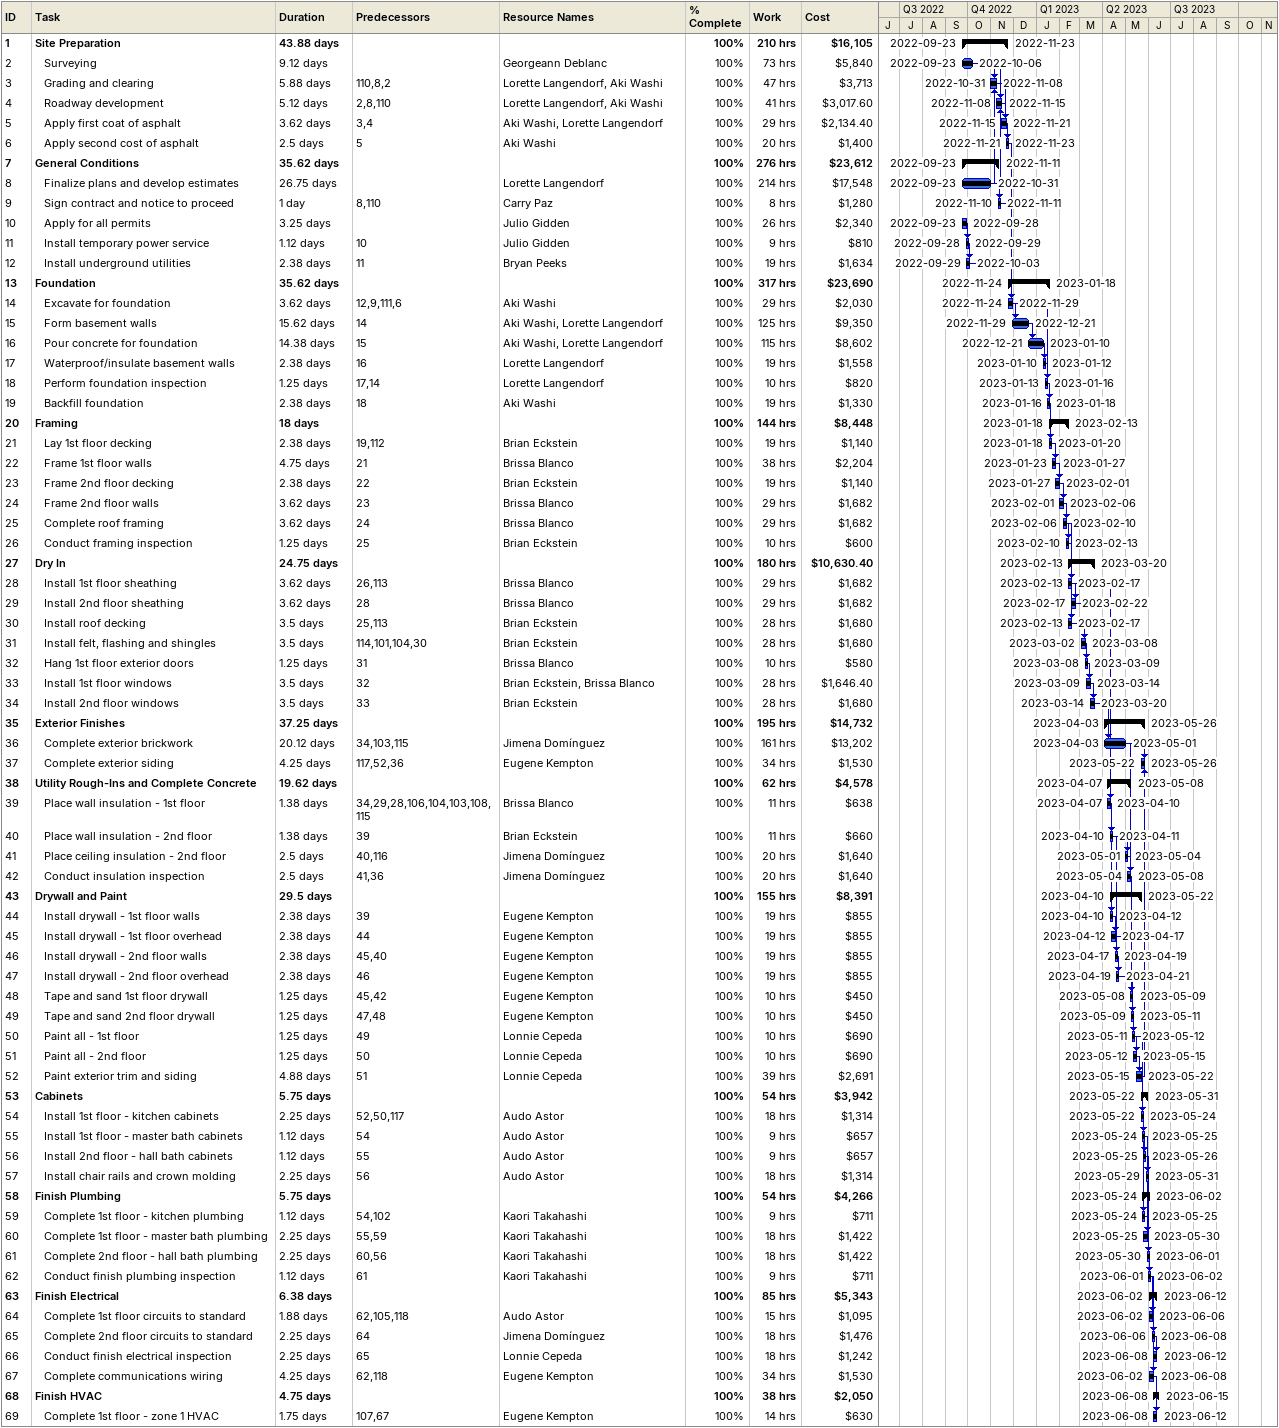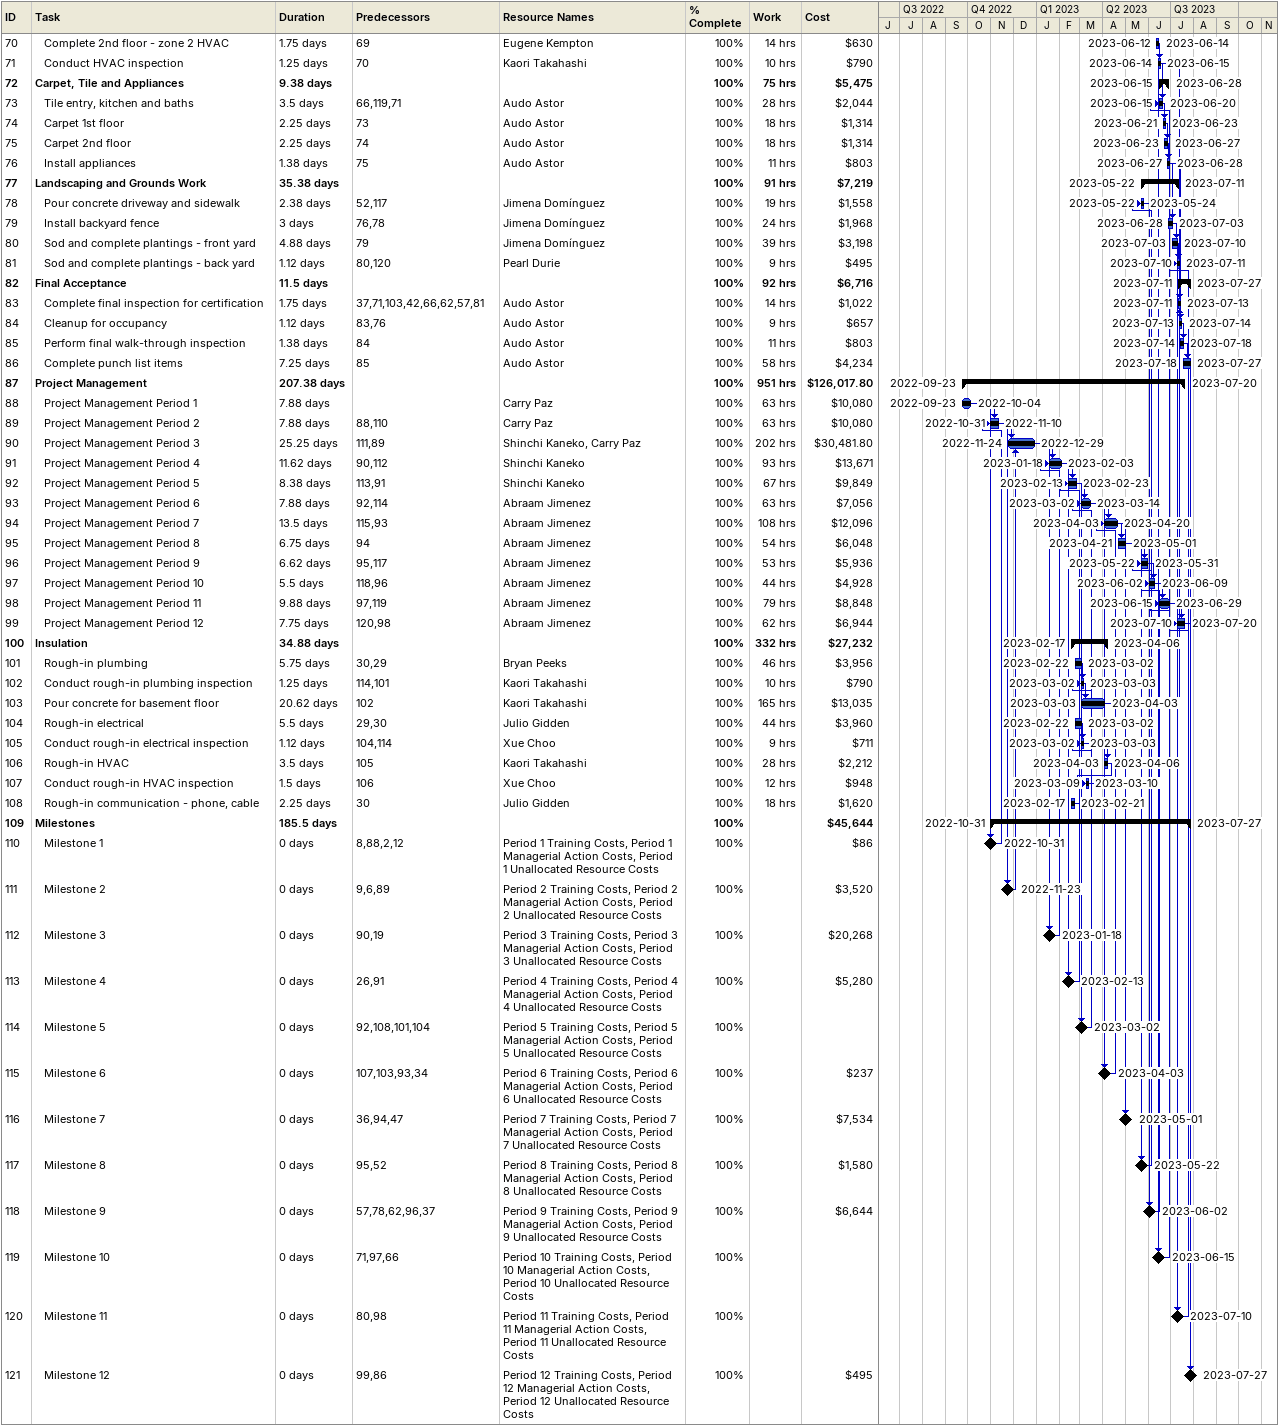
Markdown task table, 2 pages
| ID | Level | Task | Duration | Start | Finish | Predecessors | Resources | % complete | Work (h) | Cost ($) |
|---|---|---|---|---|---|---|---|---|---|---|
| 1 | 1 | **Site Preparation** | 43.88d | 2022-09-23 | 2022-11-23 |  |  | 100 | 210 | 16105 |
| 2 | 2 | Surveying | 9.12d | 2022-09-23 | 2022-10-06 |  | Georgeann Deblanc | 100 | 73 | 5840 |
| 3 | 2 | Grading and clearing | 5.88d | 2022-10-31 | 2022-11-08 | 110, 8, 2 | Lorette Langendorf, Aki Washi | 100 | 47 | 3713 |
| 4 | 2 | Roadway development | 5.12d | 2022-11-08 | 2022-11-15 | 2, 8, 110 | Lorette Langendorf, Aki Washi | 100 | 41 | 3017.60 |
| 5 | 2 | Apply first coat of asphalt | 3.62d | 2022-11-15 | 2022-11-21 | 3, 4 | Aki Washi, Lorette Langendorf | 100 | 29 | 2134.40 |
| 6 | 2 | Apply second cost of asphalt | 2.5d | 2022-11-21 | 2022-11-23 | 5 | Aki Washi | 100 | 20 | 1400 |
| 7 | 1 | **General Conditions** | 35.62d | 2022-09-23 | 2022-11-11 |  |  | 100 | 276 | 23612 |
| 8 | 2 | Finalize plans and develop estimates | 26.75d | 2022-09-23 | 2022-10-31 |  | Lorette Langendorf | 100 | 214 | 17548 |
| 9 | 2 | Sign contract and notice to proceed | 1d | 2022-11-10 | 2022-11-11 | 8, 110 | Carry Paz | 100 | 8 | 1280 |
| 10 | 2 | Apply for all permits | 3.25d | 2022-09-23 | 2022-09-28 |  | Julio Gidden | 100 | 26 | 2340 |
| 11 | 2 | Install temporary power service | 1.12d | 2022-09-28 | 2022-09-29 | 10 | Julio Gidden | 100 | 9 | 810 |
| 12 | 2 | Install underground utilities | 2.38d | 2022-09-29 | 2022-10-03 | 11 | Bryan Peeks | 100 | 19 | 1634 |
| 13 | 1 | **Foundation** | 35.62d | 2022-11-24 | 2023-01-18 |  |  | 100 | 317 | 23690 |
| 14 | 2 | Excavate for foundation | 3.62d | 2022-11-24 | 2022-11-29 | 12, 9, 111, 6 | Aki Washi | 100 | 29 | 2030 |
| 15 | 2 | Form basement walls | 15.62d | 2022-11-29 | 2022-12-21 | 14 | Aki Washi, Lorette Langendorf | 100 | 125 | 9350 |
| 16 | 2 | Pour concrete for foundation | 14.38d | 2022-12-21 | 2023-01-10 | 15 | Aki Washi, Lorette Langendorf | 100 | 115 | 8602 |
| 17 | 2 | Waterproof/insulate basement walls | 2.38d | 2023-01-10 | 2023-01-12 | 16 | Lorette Langendorf | 100 | 19 | 1558 |
| 18 | 2 | Perform foundation inspection | 1.25d | 2023-01-13 | 2023-01-16 | 17, 14 | Lorette Langendorf | 100 | 10 | 820 |
| 19 | 2 | Backfill foundation | 2.38d | 2023-01-16 | 2023-01-18 | 18 | Aki Washi | 100 | 19 | 1330 |
| 20 | 1 | **Framing** | 18d | 2023-01-18 | 2023-02-13 |  |  | 100 | 144 | 8448 |
| 21 | 2 | Lay 1st floor decking | 2.38d | 2023-01-18 | 2023-01-20 | 19, 112 | Brian Eckstein | 100 | 19 | 1140 |
| 22 | 2 | Frame 1st floor walls | 4.75d | 2023-01-23 | 2023-01-27 | 21 | Brissa Blanco | 100 | 38 | 2204 |
| 23 | 2 | Frame 2nd floor decking | 2.38d | 2023-01-27 | 2023-02-01 | 22 | Brian Eckstein | 100 | 19 | 1140 |
| 24 | 2 | Frame 2nd floor walls | 3.62d | 2023-02-01 | 2023-02-06 | 23 | Brissa Blanco | 100 | 29 | 1682 |
| 25 | 2 | Complete roof framing | 3.62d | 2023-02-06 | 2023-02-10 | 24 | Brissa Blanco | 100 | 29 | 1682 |
| 26 | 2 | Conduct framing inspection | 1.25d | 2023-02-10 | 2023-02-13 | 25 | Brian Eckstein | 100 | 10 | 600 |
| 27 | 1 | **Dry In** | 24.75d | 2023-02-13 | 2023-03-20 |  |  | 100 | 180 | 10630.40 |
| 28 | 2 | Install 1st floor sheathing | 3.62d | 2023-02-13 | 2023-02-17 | 26, 113 | Brissa Blanco | 100 | 29 | 1682 |
| 29 | 2 | Install 2nd floor sheathing | 3.62d | 2023-02-17 | 2023-02-22 | 28 | Brissa Blanco | 100 | 29 | 1682 |
| 30 | 2 | Install roof decking | 3.5d | 2023-02-13 | 2023-02-17 | 25, 113 | Brian Eckstein | 100 | 28 | 1680 |
| 31 | 2 | Install felt, flashing and shingles | 3.5d | 2023-03-02 | 2023-03-08 | 114, 101, 104, 30 | Brian Eckstein | 100 | 28 | 1680 |
| 32 | 2 | Hang 1st floor exterior doors | 1.25d | 2023-03-08 | 2023-03-09 | 31 | Brissa Blanco | 100 | 10 | 580 |
| 33 | 2 | Install 1st floor windows | 3.5d | 2023-03-09 | 2023-03-14 | 32 | Brian Eckstein, Brissa Blanco | 100 | 28 | 1646.40 |
| 34 | 2 | Install 2nd floor windows | 3.5d | 2023-03-14 | 2023-03-20 | 33 | Brian Eckstein | 100 | 28 | 1680 |
| 35 | 1 | **Exterior Finishes** | 37.25d | 2023-04-03 | 2023-05-26 |  |  | 100 | 195 | 14732 |
| 36 | 2 | Complete exterior brickwork | 20.12d | 2023-04-03 | 2023-05-01 | 34, 103, 115 | Jimena Domínguez | 100 | 161 | 13202 |
| 37 | 2 | Complete exterior siding | 4.25d | 2023-05-22 | 2023-05-26 | 117, 52, 36 | Eugene Kempton | 100 | 34 | 1530 |
| 38 | 1 | **Utility Rough-Ins and Complete Concrete** | 19.62d | 2023-04-07 | 2023-05-08 |  |  | 100 | 62 | 4578 |
| 39 | 2 | Place wall insulation - 1st floor | 1.38d | 2023-04-07 | 2023-04-10 | 34, 29, 28, 106, 104, 103, 108, 115 | Brissa Blanco | 100 | 11 | 638 |
| 40 | 2 | Place wall insulation - 2nd floor | 1.38d | 2023-04-10 | 2023-04-11 | 39 | Brian Eckstein | 100 | 11 | 660 |
| 41 | 2 | Place ceiling insulation - 2nd floor | 2.5d | 2023-05-01 | 2023-05-04 | 40, 116 | Jimena Domínguez | 100 | 20 | 1640 |
| 42 | 2 | Conduct insulation inspection | 2.5d | 2023-05-04 | 2023-05-08 | 41, 36 | Jimena Domínguez | 100 | 20 | 1640 |
| 43 | 1 | **Drywall and Paint** | 29.5d | 2023-04-10 | 2023-05-22 |  |  | 100 | 155 | 8391 |
| 44 | 2 | Install drywall - 1st floor walls | 2.38d | 2023-04-10 | 2023-04-12 | 39 | Eugene Kempton | 100 | 19 | 855 |
| 45 | 2 | Install drywall - 1st floor overhead | 2.38d | 2023-04-12 | 2023-04-17 | 44 | Eugene Kempton | 100 | 19 | 855 |
| 46 | 2 | Install drywall - 2nd floor walls | 2.38d | 2023-04-17 | 2023-04-19 | 45, 40 | Eugene Kempton | 100 | 19 | 855 |
| 47 | 2 | Install drywall - 2nd floor overhead | 2.38d | 2023-04-19 | 2023-04-21 | 46 | Eugene Kempton | 100 | 19 | 855 |
| 48 | 2 | Tape and sand 1st floor drywall | 1.25d | 2023-05-08 | 2023-05-09 | 45, 42 | Eugene Kempton | 100 | 10 | 450 |
| 49 | 2 | Tape and sand 2nd floor drywall | 1.25d | 2023-05-09 | 2023-05-11 | 47, 48 | Eugene Kempton | 100 | 10 | 450 |
| 50 | 2 | Paint all - 1st floor | 1.25d | 2023-05-11 | 2023-05-12 | 49 | Lonnie Cepeda | 100 | 10 | 690 |
| 51 | 2 | Paint all - 2nd floor | 1.25d | 2023-05-12 | 2023-05-15 | 50 | Lonnie Cepeda | 100 | 10 | 690 |
| 52 | 2 | Paint exterior trim and siding | 4.88d | 2023-05-15 | 2023-05-22 | 51 | Lonnie Cepeda | 100 | 39 | 2691 |
| 53 | 1 | **Cabinets** | 5.75d | 2023-05-22 | 2023-05-31 |  |  | 100 | 54 | 3942 |
| 54 | 2 | Install 1st floor - kitchen cabinets | 2.25d | 2023-05-22 | 2023-05-24 | 52, 50, 117 | Audo Astor | 100 | 18 | 1314 |
| 55 | 2 | Install 1st floor - master bath cabinets | 1.12d | 2023-05-24 | 2023-05-25 | 54 | Audo Astor | 100 | 9 | 657 |
| 56 | 2 | Install 2nd floor - hall bath cabinets | 1.12d | 2023-05-25 | 2023-05-26 | 55 | Audo Astor | 100 | 9 | 657 |
| 57 | 2 | Install chair rails and crown molding | 2.25d | 2023-05-29 | 2023-05-31 | 56 | Audo Astor | 100 | 18 | 1314 |
| 58 | 1 | **Finish Plumbing** | 5.75d | 2023-05-24 | 2023-06-02 |  |  | 100 | 54 | 4266 |
| 59 | 2 | Complete 1st floor - kitchen plumbing | 1.12d | 2023-05-24 | 2023-05-25 | 54, 102 | Kaori Takahashi | 100 | 9 | 711 |
| 60 | 2 | Complete 1st floor - master bath plumbing | 2.25d | 2023-05-25 | 2023-05-30 | 55, 59 | Kaori Takahashi | 100 | 18 | 1422 |
| 61 | 2 | Complete 2nd floor - hall bath plumbing | 2.25d | 2023-05-30 | 2023-06-01 | 60, 56 | Kaori Takahashi | 100 | 18 | 1422 |
| 62 | 2 | Conduct finish plumbing inspection | 1.12d | 2023-06-01 | 2023-06-02 | 61 | Kaori Takahashi | 100 | 9 | 711 |
| 63 | 1 | **Finish Electrical** | 6.38d | 2023-06-02 | 2023-06-12 |  |  | 100 | 85 | 5343 |
| 64 | 2 | Complete 1st floor circuits to standard | 1.88d | 2023-06-02 | 2023-06-06 | 62, 105, 118 | Audo Astor | 100 | 15 | 1095 |
| 65 | 2 | Complete 2nd floor circuits to standard | 2.25d | 2023-06-06 | 2023-06-08 | 64 | Jimena Domínguez | 100 | 18 | 1476 |
| 66 | 2 | Conduct finish electrical inspection | 2.25d | 2023-06-08 | 2023-06-12 | 65 | Lonnie Cepeda | 100 | 18 | 1242 |
| 67 | 2 | Complete communications wiring | 4.25d | 2023-06-02 | 2023-06-08 | 62, 118 | Eugene Kempton | 100 | 34 | 1530 |
| 68 | 1 | **Finish HVAC** | 4.75d | 2023-06-08 | 2023-06-15 |  |  | 100 | 38 | 2050 |
| 69 | 2 | Complete 1st floor - zone 1 HVAC | 1.75d | 2023-06-08 | 2023-06-12 | 107, 67 | Eugene Kempton | 100 | 14 | 630 |
| 70 | 2 | Complete 2nd floor - zone 2 HVAC | 1.75d | 2023-06-12 | 2023-06-14 | 69 | Eugene Kempton | 100 | 14 | 630 |
| 71 | 2 | Conduct HVAC inspection | 1.25d | 2023-06-14 | 2023-06-15 | 70 | Kaori Takahashi | 100 | 10 | 790 |
| 72 | 1 | **Carpet, Tile and Appliances** | 9.38d | 2023-06-15 | 2023-06-28 |  |  | 100 | 75 | 5475 |
| 73 | 2 | Tile entry, kitchen and baths | 3.5d | 2023-06-15 | 2023-06-20 | 66, 119, 71 | Audo Astor | 100 | 28 | 2044 |
| 74 | 2 | Carpet 1st floor | 2.25d | 2023-06-21 | 2023-06-23 | 73 | Audo Astor | 100 | 18 | 1314 |
| 75 | 2 | Carpet 2nd floor | 2.25d | 2023-06-23 | 2023-06-27 | 74 | Audo Astor | 100 | 18 | 1314 |
| 76 | 2 | Install appliances | 1.38d | 2023-06-27 | 2023-06-28 | 75 | Audo Astor | 100 | 11 | 803 |
| 77 | 1 | **Landscaping and Grounds Work** | 35.38d | 2023-05-22 | 2023-07-11 |  |  | 100 | 91 | 7219 |
| 78 | 2 | Pour concrete driveway and sidewalk | 2.38d | 2023-05-22 | 2023-05-24 | 52, 117 | Jimena Domínguez | 100 | 19 | 1558 |
| 79 | 2 | Install backyard fence | 3d | 2023-06-28 | 2023-07-03 | 76, 78 | Jimena Domínguez | 100 | 24 | 1968 |
| 80 | 2 | Sod and complete plantings - front yard | 4.88d | 2023-07-03 | 2023-07-10 | 79 | Jimena Domínguez | 100 | 39 | 3198 |
| 81 | 2 | Sod and complete plantings - back yard | 1.12d | 2023-07-10 | 2023-07-11 | 80, 120 | Pearl Durie | 100 | 9 | 495 |
| 82 | 1 | **Final Acceptance** | 11.5d | 2023-07-11 | 2023-07-27 |  |  | 100 | 92 | 6716 |
| 83 | 2 | Complete final inspection for certification | 1.75d | 2023-07-11 | 2023-07-13 | 37, 71, 103, 42, 66, 62, 57, 81 | Audo Astor | 100 | 14 | 1022 |
| 84 | 2 | Cleanup for occupancy | 1.12d | 2023-07-13 | 2023-07-14 | 83, 76 | Audo Astor | 100 | 9 | 657 |
| 85 | 2 | Perform final walk-through inspection | 1.38d | 2023-07-14 | 2023-07-18 | 84 | Audo Astor | 100 | 11 | 803 |
| 86 | 2 | Complete punch list items | 7.25d | 2023-07-18 | 2023-07-27 | 85 | Audo Astor | 100 | 58 | 4234 |
| 87 | 1 | **Project Management** | 207.38d | 2022-09-23 | 2023-07-20 |  |  | 100 | 951 | 126017.80 |
| 88 | 2 | Project Management Period 1 | 7.88d | 2022-09-23 | 2022-10-04 |  | Carry Paz | 100 | 63 | 10080 |
| 89 | 2 | Project Management Period 2 | 7.88d | 2022-10-31 | 2022-11-10 | 88, 110 | Carry Paz | 100 | 63 | 10080 |
| 90 | 2 | Project Management Period 3 | 25.25d | 2022-11-24 | 2022-12-29 | 111, 89 | Shinchi Kaneko, Carry Paz | 100 | 202 | 30481.80 |
| 91 | 2 | Project Management Period 4 | 11.62d | 2023-01-18 | 2023-02-03 | 90, 112 | Shinchi Kaneko | 100 | 93 | 13671 |
| 92 | 2 | Project Management Period 5 | 8.38d | 2023-02-13 | 2023-02-23 | 113, 91 | Shinchi Kaneko | 100 | 67 | 9849 |
| 93 | 2 | Project Management Period 6 | 7.88d | 2023-03-02 | 2023-03-14 | 92, 114 | Abraam Jimenez | 100 | 63 | 7056 |
| 94 | 2 | Project Management Period 7 | 13.5d | 2023-04-03 | 2023-04-20 | 115, 93 | Abraam Jimenez | 100 | 108 | 12096 |
| 95 | 2 | Project Management Period 8 | 6.75d | 2023-04-21 | 2023-05-01 | 94 | Abraam Jimenez | 100 | 54 | 6048 |
| 96 | 2 | Project Management Period 9 | 6.62d | 2023-05-22 | 2023-05-31 | 95, 117 | Abraam Jimenez | 100 | 53 | 5936 |
| 97 | 2 | Project Management Period 10 | 5.5d | 2023-06-02 | 2023-06-09 | 118, 96 | Abraam Jimenez | 100 | 44 | 4928 |
| 98 | 2 | Project Management Period 11 | 9.88d | 2023-06-15 | 2023-06-29 | 97, 119 | Abraam Jimenez | 100 | 79 | 8848 |
| 99 | 2 | Project Management Period 12 | 7.75d | 2023-07-10 | 2023-07-20 | 120, 98 | Abraam Jimenez | 100 | 62 | 6944 |
| 100 | 1 | **Insulation** | 34.88d | 2023-02-17 | 2023-04-06 |  |  | 100 | 332 | 27232 |
| 101 | 2 | Rough-in plumbing | 5.75d | 2023-02-22 | 2023-03-02 | 30, 29 | Bryan Peeks | 100 | 46 | 3956 |
| 102 | 2 | Conduct rough-in plumbing inspection | 1.25d | 2023-03-02 | 2023-03-03 | 114, 101 | Kaori Takahashi | 100 | 10 | 790 |
| 103 | 2 | Pour concrete for basement floor | 20.62d | 2023-03-03 | 2023-04-03 | 102 | Kaori Takahashi | 100 | 165 | 13035 |
| 104 | 2 | Rough-in electrical | 5.5d | 2023-02-22 | 2023-03-02 | 29, 30 | Julio Gidden | 100 | 44 | 3960 |
| 105 | 2 | Conduct rough-in electrical inspection | 1.12d | 2023-03-02 | 2023-03-03 | 104, 114 | Xue Choo | 100 | 9 | 711 |
| 106 | 2 | Rough-in HVAC | 3.5d | 2023-04-03 | 2023-04-06 | 105 | Kaori Takahashi | 100 | 28 | 2212 |
| 107 | 2 | Conduct rough-in HVAC inspection | 1.5d | 2023-03-09 | 2023-03-10 | 106 | Xue Choo | 100 | 12 | 948 |
| 108 | 2 | Rough-in communication - phone, cable | 2.25d | 2023-02-17 | 2023-02-21 | 30 | Julio Gidden | 100 | 18 | 1620 |
| 109 | 1 | **Milestones** | 185.5d | 2022-10-31 | 2023-07-27 |  |  | 100 |  | 45644 |
| 110 | 2 | Milestone 1 | 0d | 2022-10-31 | 2022-10-31 | 8, 88, 2, 12 | Period 1 Training Costs, Period 1 Managerial Action Costs, Period 1 Unallocated Resource Costs | 100 |  | 86 |
| 111 | 2 | Milestone 2 | 0d | 2022-11-23 | 2022-11-23 | 9, 6, 89 | Period 2 Training Costs, Period 2 Managerial Action Costs, Period 2 Unallocated Resource Costs | 100 |  | 3520 |
| 112 | 2 | Milestone 3 | 0d | 2023-01-18 | 2023-01-18 | 90, 19 | Period 3 Training Costs, Period 3 Managerial Action Costs, Period 3 Unallocated Resource Costs | 100 |  | 20268 |
| 113 | 2 | Milestone 4 | 0d | 2023-02-13 | 2023-02-13 | 26, 91 | Period 4 Training Costs, Period 4 Managerial Action Costs, Period 4 Unallocated Resource Costs | 100 |  | 5280 |
| 114 | 2 | Milestone 5 | 0d | 2023-03-02 | 2023-03-02 | 92, 108, 101, 104 | Period 5 Training Costs, Period 5 Managerial Action Costs, Period 5 Unallocated Resource Costs | 100 |  |  |
| 115 | 2 | Milestone 6 | 0d | 2023-04-03 | 2023-04-03 | 107, 103, 93, 34 | Period 6 Training Costs, Period 6 Managerial Action Costs, Period 6 Unallocated Resource Costs | 100 |  | 237 |
| 116 | 2 | Milestone 7 | 0d | 2023-05-01 | 2023-05-01 | 36, 94, 47 | Period 7 Training Costs, Period 7 Managerial Action Costs, Period 7 Unallocated Resource Costs | 100 |  | 7534 |
| 117 | 2 | Milestone 8 | 0d | 2023-05-22 | 2023-05-22 | 95, 52 | Period 8 Training Costs, Period 8 Managerial Action Costs, Period 8 Unallocated Resource Costs | 100 |  | 1580 |
| 118 | 2 | Milestone 9 | 0d | 2023-06-02 | 2023-06-02 | 57, 78, 62, 96, 37 | Period 9 Training Costs, Period 9 Managerial Action Costs, Period 9 Unallocated Resource Costs | 100 |  | 6644 |
| 119 | 2 | Milestone 10 | 0d | 2023-06-15 | 2023-06-15 | 71, 97, 66 | Period 10 Training Costs, Period 10 Managerial Action Costs, Period 10 Unallocated Resource Costs | 100 |  |  |
| 120 | 2 | Milestone 11 | 0d | 2023-07-10 | 2023-07-10 | 80, 98 | Period 11 Training Costs, Period 11 Managerial Action Costs, Period 11 Unallocated Resource Costs | 100 |  |  |
| 121 | 2 | Milestone 12 | 0d | 2023-07-27 | 2023-07-27 | 99, 86 | Period 12 Training Costs, Period 12 Managerial Action Costs, Period 12 Unallocated Resource Costs | 100 |  | 495 |
